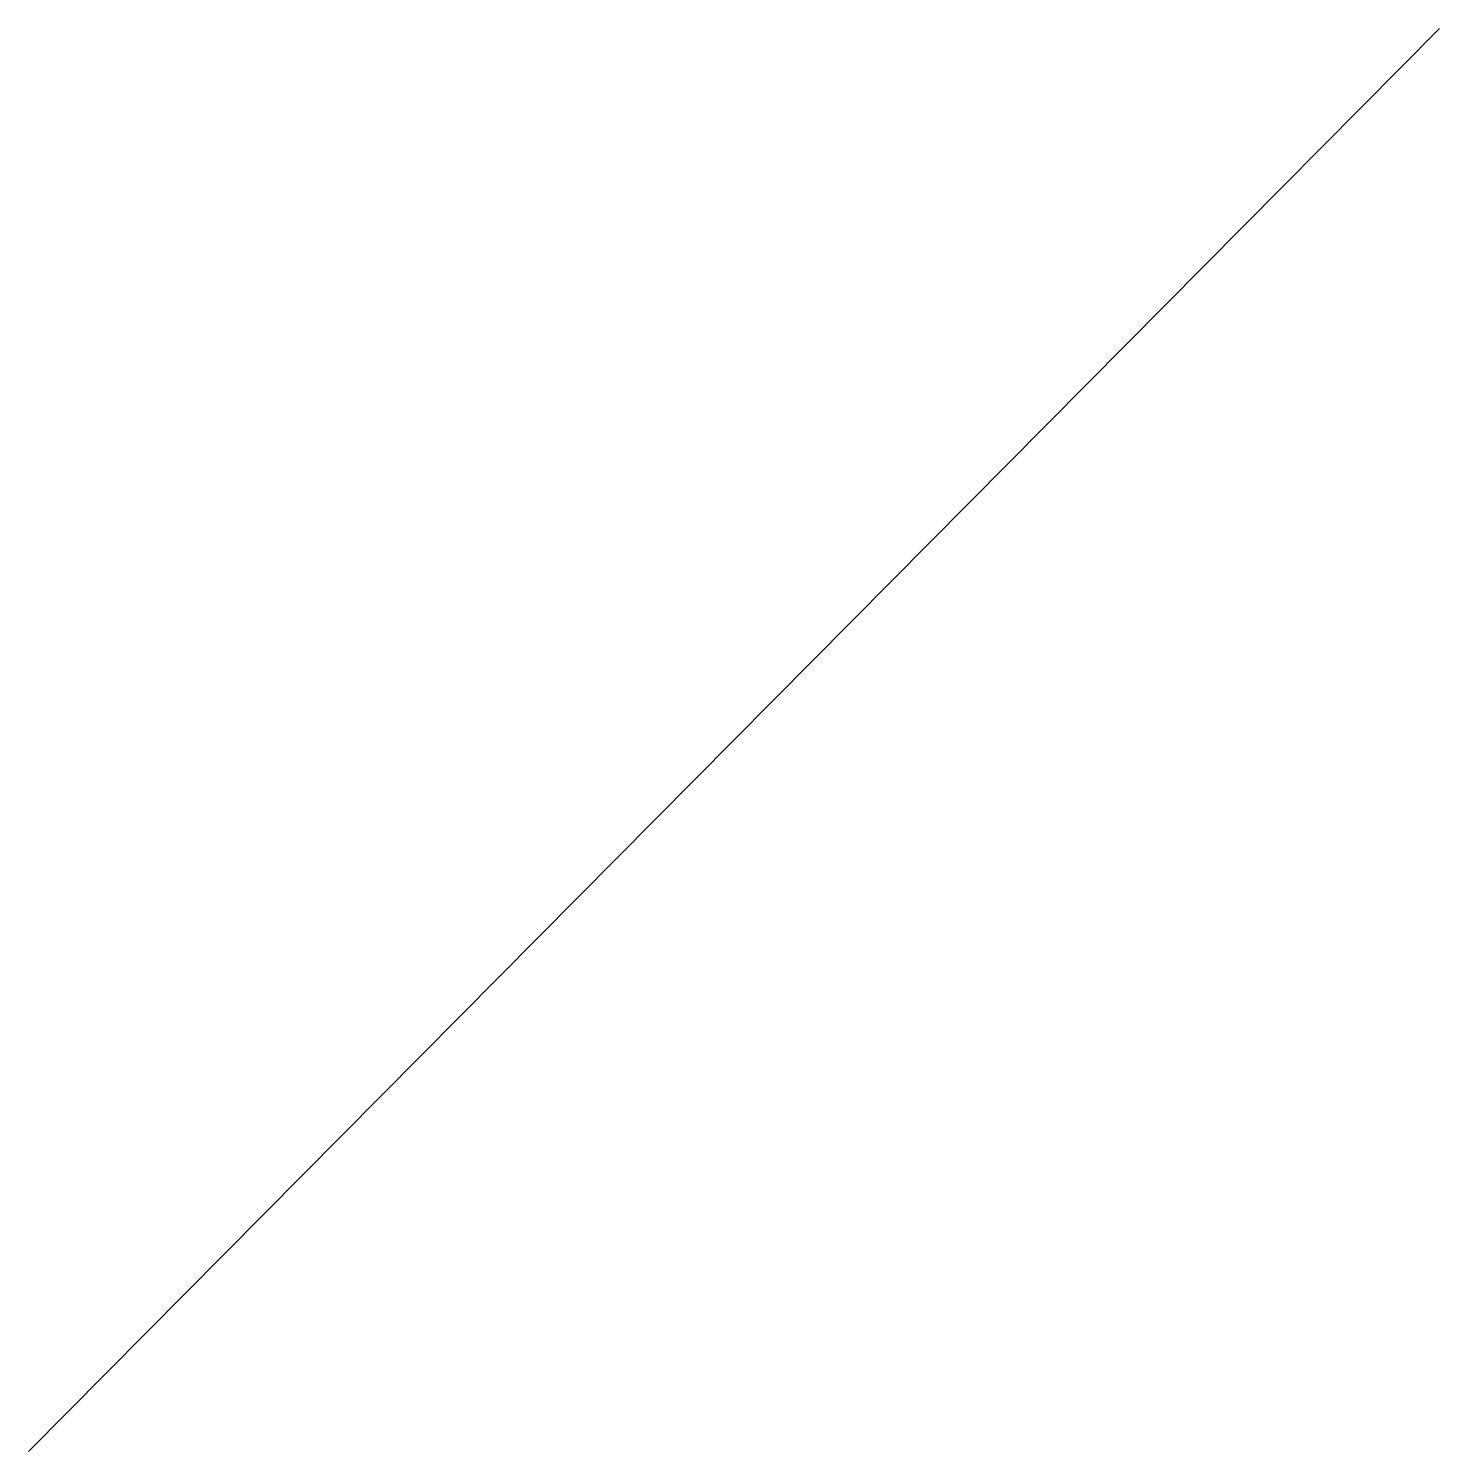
# Model space of a CAD drawing. Header units: millimetres. Extents: x 50 to 1801, y 50 to 1816.
import ezdxf

# ---------------------------------------------------------------- set-up
doc = ezdxf.new("R2010")
doc.units = ezdxf.units.MM

msp = doc.modelspace()

# ---------------------------------------------------------------- linework, layer by layer
msp.add_line((50, 50), (1800.6, 1815.5))

doc.saveas('drawing.dxf')
